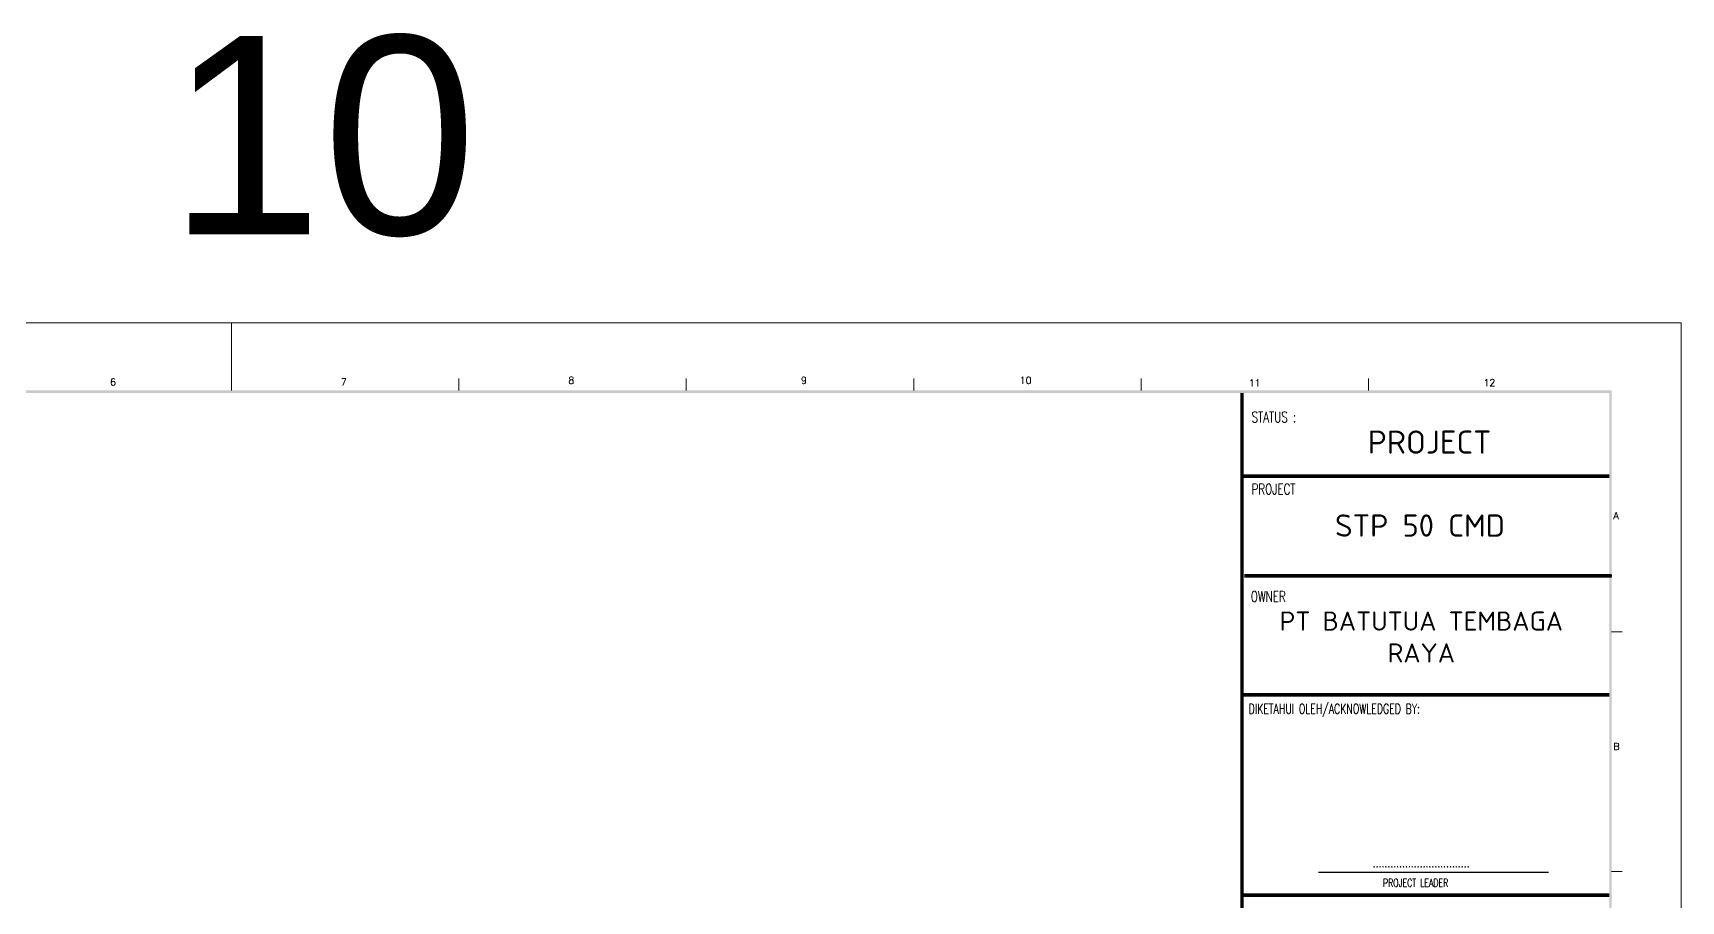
# Model space of a CAD drawing. Header units: millimetres. Extents: x 67033 to 212947, y 35102 to 335921.
# Drawn here: x 78782 to 83025, y 153235 to 155471 of the extents above; entities that cross this region are included whole.
import ezdxf

# ---------------------------------------------------------------- set-up
doc = ezdxf.new("R2010")
doc.units = ezdxf.units.MM
doc.layers.add('BORDER', color=7, linetype='Continuous')
doc.layers.add('S-Kop', color=7, linetype='Continuous')
doc.styles.add('3', font='ROMANS.SHX', dxfattribs={"width": 0.75})
doc.styles.add('ISOCPEUR', font='isocpeur.ttf')
doc.styles.add('ROMANS', font='romans.shx', dxfattribs={"height": 0.3})
doc.styles.get("Standard").update_dxf_attribs({"font": 'arial.ttf'})

msp = doc.modelspace()

# ---------------------------------------------------------------- linework, layer by layer
at = {"layer": 'BORDER', "linetype": 'Continuous', "lineweight": 9}
for p, q in [((79292.8, 154723.9), (79292.8, 154549.6)), ((79878.3, 154580.8), (79878.3, 154549.6)), ((80463.8, 154580.8), (80463.8, 154549.6)), ((81049.3, 154580.8), (81049.3, 154549.6)), ((81634.7, 154580.8), (81634.7, 154549.6)), ((82220.2, 154580.8), (82220.2, 154549.6)), ((82872.8, 153928.3), (82846, 153928.3)), ((82872.8, 153311.5), (82846, 153311.5))]:
    msp.add_line(p, q, dxfattribs=at)
msp.add_lwpolyline([(75507.2, 149414.2), (83024.7, 149414.2), (83024.7, 154723.9), (75507.2, 154723.9)], close=True, dxfattribs=at)
at = {"layer": 'BORDER', "lineweight": 9}
for points in [[(82840.1, 154543.8), (82846.4, 154550), (75781.2, 154543.8), (75774.9, 154550)], [(82840.1, 149599), (82846.4, 149592.6), (82840.1, 154543.8), (82846.4, 154550)]]:
    msp.add_trace(points, dxfattribs=at)
at = {"layer": 'S-Kop', "color": 7, "linetype": 'ByBlock'}
msp.add_line((81894.4, 154329.3), (82840.1, 154329.3), dxfattribs=at)
at = {"layer": 'S-Kop', "color": 7}
for p, q in [((81894.4, 154329.3), (82840.1, 154329.3)), ((81900.7, 154073), (82846.4, 154073)), ((81900.7, 154073), (82846.4, 154073)), ((82846.4, 154073), (81900.7, 154073)), ((82846.4, 154073), (81900.7, 154073)), ((81900.7, 154073), (82846.4, 154073)), ((81900.7, 154073), (82846.4, 154073)), ((82846.4, 154073), (81900.7, 154073)), ((81894.4, 153766.7), (82840.1, 153766.7)), ((81894.4, 153766.7), (82840.1, 153766.7)), ((82840.1, 153766.7), (81894.4, 153766.7)), ((82840.1, 153766.7), (81894.4, 153766.7)), ((81894.4, 153766.7), (82840.1, 153766.7)), ((81894.4, 153766.7), (82840.1, 153766.7)), ((82840.1, 153766.7), (81894.4, 153766.7)), ((82683.4, 153308.8), (82091.6, 153308.8))]:
    msp.add_line(p, q, dxfattribs=at)
for points, const_width in [([(81894.4, 154543.8), (81894.4, 149599)], 8.87), ([(82840.1, 154329.3), (81894.4, 154329.3)], 9.46), ([(82846.4, 154073), (81900.7, 154073)], 9.46), ([(82846.4, 154073), (81900.7, 154073)], 9.46), ([(82840.1, 153766.7), (81894.4, 153766.7)], 9.46), ([(82840.1, 153766.7), (81894.4, 153766.7)], 9.46), ([(82840.1, 153250.6), (81894.4, 153250.6)], 9.46), ([(82840.1, 153250.6), (81894.4, 153250.6)], 9.46)]:
    msp.add_lwpolyline(points, dxfattribs=dict(at, const_width=const_width))

# ---------------------------------------------------------------- texts
at = {"insert": (79130.2, 155463), "char_height": 511.26, "attachment_point": 1}
msp.add_mtext_dynamic_manual_height_columns('10', width=275674.441, gutter_width=2556.3, heights=[0], dxfattribs=at)
at = {"layer": 'BORDER', "linetype": 'Continuous', "lineweight": 9, "style": 'ROMANS'}
for s, height, p in [('6', 17.9, (78979.9, 154563)), ('7', 17.9, (79574.4, 154563)), ('8', 17.9, (80159.8, 154567.4)), ('9', 17.9, (80758.7, 154567.4)), ('10', 17.88, (81321.9, 154567.4)), ('11', 17.88, (81911.8, 154560.5)), ('12', 17.88, (82515.9, 154561.5)), ('A', 17.9, (82850.4, 154218.8)), ('B', 17.9, (82850.4, 153624.4))]:
    msp.add_text(s, height=height, dxfattribs=at).set_placement(p)
at = {"layer": 'BORDER', "color": 4, "lineweight": 9, "attachment_point": 5, "style": 'ISOCPEUR'}
for s, insert, char_height, width in [('{\\C256;PROJECT}', (82377.3, 154417.1), 59.592, 938.234), ('{\\C256;STP 50 CMD}', (82352.6, 154202.3), 57.208, 951.976), ('{\\C256;PT BATUTUA TEMBAGA RAYA}', (82356, 153915.2), 49.237, 788.086)]:
    msp.add_mtext(s, dxfattribs=dict(at, insert=insert, char_height=char_height, width=width))
at = {"layer": 'S-Kop', "color": 7, "linetype": 'ByBlock', "style": '3', "width": 0.7}
for s, height, p in [('STATUS :', 27.7, (81919.1, 154467.6)), ('PROJECT', 27.7, (81919.1, 154282.2)), ('OWNER', 27.7, (81917.1, 154005.7)), ('DIKETAHUI OLEH/ACKNOWLEDGED BY:', 25.177, (81911.6, 153717.8)), ('.................................', 25.177, (82230.9, 153322.5)), ('PROJECT LEADER', 20.981, (82257.3, 153271.8))]:
    msp.add_text(s, height=height, dxfattribs=at).set_placement(p)

doc.saveas('drawing.dxf')
